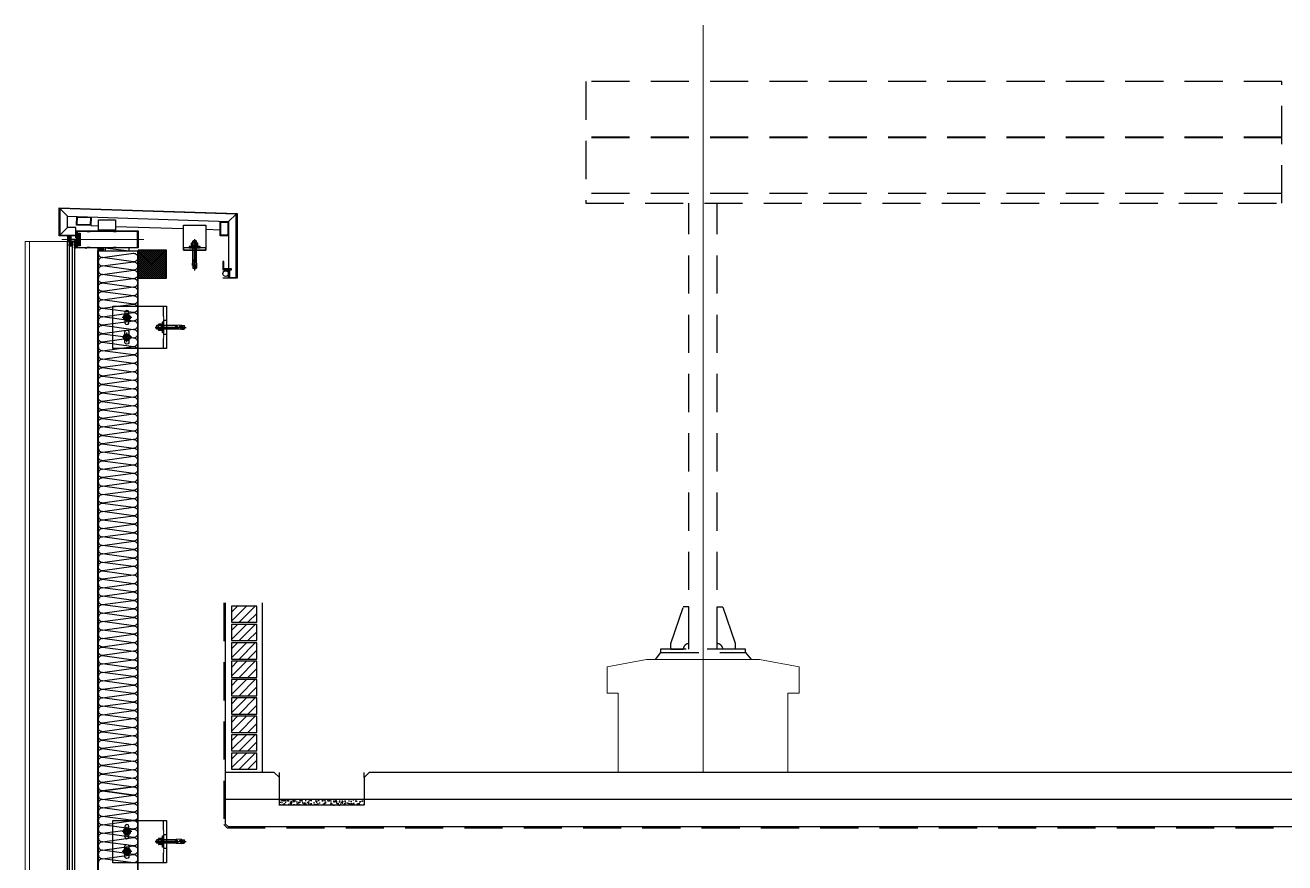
# Model space of a CAD drawing. Header units: millimetres. Extents: x 17311 to 801382, y -242618 to -104888.
# Drawn here: x 125745 to 130205, y -211929 to -208962 of the extents above; entities that cross this region are included whole.
import ezdxf

# ---------------------------------------------------------------- set-up
doc = ezdxf.new("R2010")
doc.units = ezdxf.units.MM
doc.header["$LTSCALE"] = 250
for name, pattern in [('CENTER2', [28.575, 19.05, -3.175, 3.175, -3.175]), ('HID', [2.8, 1.8, -1]), ('HIDDEN', [9.525, 6.35, -3.175])]:
    doc.linetypes.add(name, pattern=pattern)
for name, color, linetype in [('0-Sheet', 7, 'Continuous'), ('A-ETC', 8, 'Continuous'), ('A-ETC-8', 8, 'Continuous'), ('A-FIN', 6, 'Continuous'), ('A-FIN-8', 8, 'Continuous'), ('A-FIN-9', 7, 'Continuous'), ('A-HAT', 252, 'Continuous'), ('A-HAT-9', 9, 'Continuous'), ('A-HAT-WIREMESH', 9, 'g_mesh'), ('A-WALL', 3, 'Continuous'), ('A-WIN', 4, 'Continuous'), ('A-WP', 1, 'HID'), ('B-AR', 7, 'Continuous'), ('EGI', 6, 'Continuous'), ('fastener', 1, 'Continuous'), ('GLASS', 7, 'Continuous'), ('ISL', 251, 'Continuous'), ('polyamide', 6, 'Continuous'), ('S-ELE-5', 8, 'Continuous'), ('S-TEEL', 4, 'Continuous'), ('SEALANT', 252, 'Continuous'), ('W250', 7, 'Continuous'), ('태양광 모듈', 5, 'Continuous')]:
    doc.layers.add(name, color=color, linetype=linetype)
for name, color, linetype, lineweight in [('A-ELE-9', 9, 'Continuous', 5), ('A-WIN-ELE', 8, 'Continuous', 9), ('CEN', 1, 'Continuous', 9)]:
    doc.layers.add(name, color=color, linetype=linetype, lineweight=lineweight)
doc.layers.add('NOPLOT', color=191, linetype='Continuous', plot=False)
doc.styles.add('Gdim', font='')
doc.styles.get('Gdim').set_extended_font_data('Dotum')
doc.linetypes.add('g_mesh', pattern='A,10,-0.8,["X",Gdim,S=0.6,R=0,X=-0.15,Y=-0.3],-0.8', length=11.6)
pattern_1 = [(90, (81579.6663, 89232.96467), (-0.15875, 0.079375), [0, -0.15875])]

# ---------------------------------------------------------------- blocks, each defined once
blk = doc.blocks.new('커튼월 히든바_T')
at = {"layer": 'GLASS', "transparency": 33554687}
h = blk.add_hatch(dxfattribs=at)
h.set_pattern_fill('ANSI37', color=253, scale=10, angle=90, style=0)
h.set_pattern_definition([(315, (-462.3626, 2021.3178), (0.8838835, 0.8838835), []), (45, (-462.3626, 2021.3178), (-0.8838835, 0.8838835), [])])
h.paths.add_polyline_path([(-182, 8.5, 0.198912), (-181.7, 7.8, 0.112366), (-194.3, 7.8, 0.198912), (-194, 8.5), (-194, 15.5), (-193, 15.5), (-193, 16.2, 0.414214), (-192.3, 15.5), (-183.8, 15.5, 0.414035), (-183.1, 16.2), (-183.1, 15.5), (-182, 15.5)])
at = {"layer": 'SEALANT', "transparency": 33554687}
h = blk.add_hatch(dxfattribs=at)
h.set_pattern_fill('DOTS', color=253, scale=0.5)
h.set_pattern_definition([(360, (13234.07484, 298113.954), (0.396875, 0.79375), [0, -0.79375])])
edge = h.paths.add_edge_path()
edge.add_line((-191.4, -1.5), (-192.3, -1.6))
edge.add_line((-192.3, -1.6), (-193.2, -1.9))
edge.add_line((-193.2, -1.9), (-194, -2.3))
edge.add_line((-194, -2.3), (-194.7, -2.9))
edge.add_line((-194.7, -2.9), (-195.3, -3.6))
edge.add_line((-195.3, -3.6), (-195.8, -4.5))
edge.add_line((-195.8, -4.5), (-196.1, -5.4))
edge.add_line((-196.1, -5.4), (-196.2, -6.4))
edge.add_line((-196.2, -6.4), (-196.2, -7.4))
edge.add_line((-196.2, -7.4), (-196.1, -8.3))
edge.add_line((-196.1, -8.3), (-195.8, -9.3))
edge.add_line((-195.8, -9.3), (-195.3, -10.1))
edge.add_line((-195.3, -10.1), (-194.7, -10.8))
edge.add_line((-194.7, -10.8), (-194, -11.4))
edge.add_line((-194, -11.4), (-193.2, -11.9))
edge.add_line((-193.2, -11.9), (-192.3, -12.2))
edge.add_line((-192.3, -12.2), (-191.4, -12.2))
edge.add_line((-191.4, -12.2), (-191.4, -12.5))
edge.add_line((-191.4, -12.5), (-200, -12.5))
edge.add_arc((-300.5, -2), 101, 354.0521, 365.8538)
edge.add_arc((-199, 8.5), 1, 190.5973, 270)
edge.add_line((-199, 7.5), (-195, 7.5))
edge.add_arc((-186.3, -29.5), 38.1, 101.706, 103.2479, ccw=False)
edge.add_line((-194, 7.7), (-194, 1.5))
edge.add_line((-194, 1.5), (-195.8, 1.5))
edge.add_arc((-195.8, 0), 1.5, 90.0001, 270.0001)
edge.add_line((-195.8, -1.5), (-191.4, -1.5))
h = blk.add_hatch(dxfattribs=at)
h.set_pattern_fill('DOTS', color=253, scale=0.5)
h.set_pattern_definition([(360, (13234.07484, 298113.954), (0.396875, 0.79375), [0, -0.79375])])
edge = h.paths.add_edge_path()
edge.add_line((-195.3, -10.1), (-194.7, -10.8))
edge.add_line((-194.7, -10.8), (-194.7, -10.8))
edge.add_line((-194.7, -10.8), (-193.1, -11.9))
edge.add_line((-193.1, -11.9), (-191.4, -12.5))
edge.add_line((-191.4, -12.5), (-200, -12.5))
edge.add_arc((-300.5, -2), 101, 354.0521, 365.8538)
edge.add_arc((-199, 8.5), 1, 190.5973, 270)
edge.add_line((-199, 7.5), (-195, 7.5))
edge.add_arc((-186.3, -29.5), 38.1, 101.706, 103.2479, ccw=False)
edge.add_line((-194, 7.7), (-194, 1.5))
edge.add_line((-194, 1.5), (-195.8, 1.5))
edge.add_arc((-195.8, 0), 1.5, 90.0001, 270.0001)
edge.add_line((-195.8, -1.5), (-191.4, -1.5))
edge.add_arc((-191.3, -6.2), 4.72, 90.8026, 145.3845)
edge.add_line((-195.2, -3.5), (-195.2, -3.5))
edge.add_line((-195.2, -3.5), (-195.3, -3.6))
edge.add_line((-195.3, -3.6), (-195.8, -4.5))
edge.add_line((-195.8, -4.5), (-196.1, -5.4))
edge.add_line((-196.1, -5.4), (-196.2, -6.4))
edge.add_line((-196.2, -6.4), (-196.2, -7.4))
edge.add_line((-196.2, -7.4), (-196.1, -8.3))
edge.add_line((-196.1, -8.3), (-195.8, -9.3))
edge.add_line((-195.8, -9.3), (-195.3, -10.1))
at = {"layer": 'SEALANT'}
h = blk.add_hatch(dxfattribs=at)
h.set_pattern_fill('DOTS', color=8, scale=10, angle=248.1986)
h.set_pattern_definition([(248.1986, (-86538.2096, -35092.0081), (0.464238432, -0.5222680618), [0, -0.625])])
edge = h.paths.add_edge_path()
edge.add_ellipse((-191.4, 4.9), major_axis=(0, 3.37), ratio=1, start_angle=0, end_angle=360, ccw=False)
at = {"layer": 'SEALANT', "transparency": 33554687}
h = blk.add_hatch(dxfattribs=at)
h.set_pattern_fill('ANSI37', color=253, scale=0.5)
h.set_pattern_definition([(225, (58237.0189, -22344.7967), (1.122532015, -1.122532015), []), (315, (58237.0189, -22344.7967), (1.122532015, 1.122532015), [])])
h.paths.add_polyline_path([(-168, 14.5), (-176, 14.5), (-176, 31, 0.032752), (-168, 30)])
at = {"layer": 'SEALANT'}
h = blk.add_hatch(dxfattribs=at)
h.set_pattern_fill('DASH', color=253, scale=0.5, angle=90, style=0)
h.set_pattern_definition([(270, (-24016.0779, 66483.7451), (1.5875, -1.5875), [1.5875, -1.5875])])
h.paths.add_polyline_path([(-168, 14.5), (-176, 14.5), (-176, 4.5), (-168, 4.5)])
at = {"layer": 'SEALANT', "transparency": 33554687}
h = blk.add_hatch(dxfattribs=at)
h.set_pattern_fill('DOTS', color=253, scale=0.1, angle=90)
h.set_pattern_definition(pattern_1)
h.paths.add_polyline_path([(-167.9, 2.7), (-166.1, 2.7), (-166.1, 2.9), (-166.1, 3.8), (-166.1, 4.5), (-167.5, 4.5, -0.362029), (-168, 4.9, -0.057613), (-168.3, 2.5), (-168.1, 2.7, -0.198912)])
at = {"layer": 'SEALANT'}
h = blk.add_hatch(dxfattribs=at)
h.set_pattern_fill('DOTS', color=8, scale=10, angle=248.1986)
h.set_pattern_definition([(248.1986, (-86538.2096, -35090.0081), (0.464238432, -0.5222680618), [0, -0.625])])
edge = h.paths.add_edge_path()
edge.add_ellipse((-191.4, -6.9), major_axis=(0, -5.37), ratio=0.906309, start_angle=0, end_angle=360)
at = {"layer": 'SEALANT', "transparency": 33554687}
h = blk.add_hatch(dxfattribs=at)
h.set_pattern_fill('DOTS', color=253, scale=0.1, angle=270)
h.set_pattern_definition(pattern_1)
h.paths.add_polyline_path([(-167.9, -2.7), (-166.1, -2.7), (-166.1, -3), (-166.1, -3.8), (-166.1, -4.5), (-167.5, -4.5, 0.362029), (-168, -4.9, 0.057613), (-168.3, -2.5), (-168.1, -2.7, 0.198912)])
at = {"layer": 'B-AR'}
for points in [[(-163.6, -2.7, -0.414214), (-162.6, -3.7), (-162.6, -4.6, 0.298217), (-162.9, -5.1, 0.298217), (-162.6, -5.5), (-162.6, -16.3, 0.298217), (-162.9, -16.8, 0.414214), (-162.4, -17.3), (-160.4, -17.3, 0.414214), (-159.9, -16.8, 0.236068), (-160.1, -16.4), (-160.1, -0.4, 0.236068), (-159.9, 0, 0.236068), (-160.1, 0.4), (-160.1, 16.4, 0.236068), (-159.9, 16.8, 0.414214), (-160.4, 17.3), (-162.4, 17.3, 0.414214), (-162.9, 16.8, 0.298217), (-162.6, 16.3), (-162.6, 5.5, 0.298217), (-162.9, 5.1, 0.298217), (-162.6, 4.6), (-162.6, 3.7, -0.414214), (-163.6, 2.7), (-167.9, 2.7, 0.198912), (-168.1, 2.7), (-169, 1.8, -0.198911), (-169.7, 1.5), (-195.8, 1.5, 0.414214), (-197.3, 0, 0.414214), (-195.8, -1.5), (-169.7, -1.5, -0.198912), (-169, -1.8), (-168.3, -2.5, 0.198912), (-167.6, -2.7)], [(-165.3, 19, -0.414214), (-164.3, 20), (-158, 20, -0.414214), (-157.5, 19.5), (-157.5, -19.5, -0.414214), (-158, -20), (-164.3, -20, -0.414214), (-165.3, -19), (-165.3, -4.7, 0.414214), (-165.5, -4.5), (-167.5, -4.5, 0.414214), (-168, -5), (-168, -30), (50, -30), (50, 30), (-168, 30), (-168, 5, 0.414214), (-167.5, 4.5), (-165.5, 4.5, 0.414214), (-165.3, 4.7)], [(-130.6, -28), (-165.2, -28, -0.414214), (-165.7, -27.5), (-165.7, -22.7, -0.414214), (-165.2, -22.2), (-155.8, -22.2, 0.414214), (-155.3, -21.7), (-155.3, 21.7, 0.414214), (-155.8, 22.2), (-165.2, 22.2, -0.414214), (-165.7, 22.7), (-165.7, 27.5, -0.414214), (-165.2, 28), (-130.6, 28), (-130.1, 27.5), (-120.9, 27.5), (-120.4, 28), (-37.6, 28), (-37.1, 27.5), (-27.9, 27.5), (-27.4, 28), (47, 28, -0.414214), (47.5, 27.5), (47.5, -27.5, -0.414214), (47, -28), (-27.4, -28), (-27.9, -27.5), (-37.1, -27.5), (-37.6, -28), (-120.4, -28), (-120.9, -27.5), (-130.1, -27.5)]]:
    blk.add_lwpolyline(points, format="xyb", close=True, dxfattribs=at)
at = {"layer": 'CEN', "ltscale": 0.005}
blk.add_line((70, 0), (-220, 0), dxfattribs=at)
at = {"layer": 'GLASS', "color": 1, "linetype": 'Continuous'}
for p, q in [((-193.3, 15.5, 0), (-193.3, 22.5, 0)), ((-182.8, 15.5, 0), (-182.8, 22.5, 0))]:
    blk.add_line(p, q, dxfattribs=at)
at = {"layer": 'GLASS', "color": 1, "linetype": 'Continuous', "elevation": 0}
blk.add_lwpolyline([(-182, 8.5, 0.198912), (-181.7, 7.8, 0.112366), (-194.3, 7.8, 0.198912), (-194, 8.5), (-194, 15.5), (-193, 15.5), (-193, 16.2, 0.414214), (-192.3, 15.5), (-183.8, 15.5, 0.414035), (-183.1, 16.2), (-183.1, 15.5), (-182, 15.5)], format="xyb", close=True, dxfattribs=at)
for points in [[(-193, 15.5), (-193, 22.5), (-194, 22.5), (-194, 15.5)], [(-183.1, 15.5), (-183.1, 22.5), (-182, 22.5), (-182, 15.5)]]:
    blk.add_lwpolyline(points, close=True, dxfattribs=at)
for points in [[(-183.1, 16.2, -0.414214), (-183.8, 15.5), (-192.3, 15.5, -0.414214), (-193, 16.2), (-193, 22, -0.414214), (-192.5, 22.5), (-188.5, 22.5), (-188, 22), (-187.5, 22.5), (-183.6, 22.5, -0.414214), (-183.1, 22), (-183.1, 16.2)], [(-183.6, 16.2), (-183.6, 21.8, 0.414214), (-183.8, 22), (-192.3, 22, 0.414214), (-192.5, 21.8), (-192.5, 16.2, 0.414214), (-192.3, 16), (-183.8, 16, 0.414214), (-183.6, 16.2)]]:
    blk.add_lwpolyline(points, format="xyb", dxfattribs=at)
at = {"layer": 'GLASS', "color": 8, "linetype": 'Continuous'}
for centre in [(-191.6, 21.2, 0), (-191.6, 19.7, 0), (-191.6, 18.2, 0), (-191.6, 16.7, 0), (-190.3, 21.2, 0), (-190.3, 19.7, 0), (-190.3, 18.2, 0), (-190.3, 16.7, 0), (-188.8, 21.2, 0), (-188.8, 19.7, 0), (-188.8, 18.2, 0), (-188.8, 16.7, 0), (-187.3, 21.2, 0), (-187.3, 19.7, 0), (-187.3, 18.2, 0), (-187.3, 16.7, 0), (-185.8, 21.2, 0), (-185.8, 19.7, 0), (-185.8, 18.2, 0), (-185.8, 16.7, 0), (-184.3, 21.2, 0), (-184.3, 19.7, 0), (-184.3, 18.2, 0), (-184.3, 16.7, 0)]:
    blk.add_circle(centre, 0.65, dxfattribs=at)
at = {"layer": 'polyamide', "color": 5}
blk.add_lwpolyline([(-159.7, -17.9), (-159.7, 0), (-159.7, -17.9), (-163.1, -17.9), (-163.1, -3.5), (-163.6, -3), (-166.1, -3), (-166.1, -3.8), (-165.6, -4.3), (-165.1, -4.3), (-165.1, -6.4), (-164.8, -6.7), (-164.8, -17), (-165.1, -17), (-165.1, -19), (-164.6, -19.5), (-158.2, -19.5), (-157.7, -19), (-157.7, -17), (-158, -17), (-158, -6.5), (-157.7, -6.5), (-157.7, -2), (-158, -2), (-158, 2), (-157.7, 2), (-157.7, 6.5), (-158, 6.5), (-158, 17), (-157.7, 17), (-157.7, 19), (-158.2, 19.5), (-164.6, 19.5), (-165.1, 19), (-165.1, 17), (-164.8, 17), (-164.8, 6.7), (-165.1, 6.4), (-165.1, 4.3), (-165.6, 4.3), (-166.1, 3.8), (-166.1, 2.9), (-163.6, 2.9), (-163.1, 3.4), (-163.1, 17.8), (-159.7, 17.8), (-159.7, 0)], dxfattribs=at)
at = {"layer": 'SEALANT', "color": 4, "elevation": 0}
blk.add_lwpolyline([(-200, 8.5, -0.051914), (-200, -12.5)], format="xyb", dxfattribs=at)
at = {"layer": 'SEALANT', "color": 4}
blk.add_lwpolyline([(-168, 30, -0.032752), (-176, 31)], format="xyb", dxfattribs=at)
blk.add_lwpolyline([(-168, 14.5), (-176, 14.5), (-176, 4.5), (-168, 4.5)], close=True, dxfattribs=at)
at = {"layer": 'SEALANT', "color": 8}
for centre, start, end in [((-179.4, 5.1), 346.7784, 359.2245), ((-179.4, -5.1), 0.7755, 13.2216)]:
    blk.add_arc(centre, 11.4, start, end, dxfattribs=at)
at = {"layer": 'SEALANT', "color": 4, "extrusion": (0, 0, -1)}
blk.add_ellipse((-191.4, 4.9, 0), major_axis=(0, 3.37), ratio=1, dxfattribs=at)
at = {"layer": 'SEALANT', "color": 4}
blk.add_ellipse((-191.4, -6.9), major_axis=(0, -5.37), ratio=0.906309, dxfattribs=at)
blk = doc.blocks.new('A$C17189e19')
at = {"layer": 'A-HAT-9'}
h = blk.add_hatch(dxfattribs=at)
h.set_pattern_fill('AR-SAND', color=256, scale=0.3)
h.set_pattern_definition([(37.5, (-113396.389, 321843.363), (-0.4800094, 14.6823971), [0, -11.5824, 0, -12.954, 0, -12.3825]), (7.5, (-113396.389, 321843.363), (13.4856985, 21.504753), [0, -6.2484, 0, -10.4394, 0, -4.0005]), (327.5, (-113405.761, 321843.363), (23.7297711, 0.04311554), [0, -3.81, 0, -13.716, 0, -17.907]), (317.5, (-113405.761, 321843.363), (22.9066936, 6.6878797), [0, -1.905, 0, -8.9916, 0, -10.287])])
h.paths.add_polyline_path([(0, -96), (300, -96), (300, -116), (0, -116)])
at = {"layer": 'A-FIN'}
for points in [[(-18, 0), (0, -18), (0, -116), (300, -116), (300, -18), (318, 0)], [(0, -96), (300, -96)]]:
    blk.add_lwpolyline(points, dxfattribs=at)
at = {"layer": 'NOPLOT'}
for p, q in [((0, -18), (0, 0)), ((300, -18), (300, 0))]:
    blk.add_line(p, q, dxfattribs=at)
blk = doc.blocks.new('M12-STUD ANCHOR')
at = {"layer": 'A-ETC-8'}
for p, q in [((22.7, 48), (23.9, 49.2)), ((34.7, 48), (22.7, 48)), ((22.7, -20.8), (22.7, 48)), ((33.5, 49.2), (23.9, 49.2)), ((23.9, -20.8), (23.9, 49.2)), ((28.7, 54.2), (28.7, -55.8)), ((33.5, 49.2), (34.7, 48)), ((33.5, -20.8), (33.5, 49.2)), ((34.7, -20.8), (34.7, 48)), ((17.8, 33.7), (17.8, 40.7)), ((28.2, 30.2), (18, 31.2)), ((18, 28.2), (18, 31.2)), ((18, 31.2), (29.2, 31.2)), ((28.2, 27.2), (18, 28.2)), ((28.7, 42.2), (19.2, 42.2)), ((28.7, 32.2), (19.2, 32.2)), ((23.3, 33.7), (23.3, 40.7)), ((28.2, 27.2), (28.2, 30.2)), ((39.5, 28.2), (28.2, 28.2)), ((28.7, 42.2), (38.2, 42.2)), ((28.7, 32.2), (38.2, 32.2)), ((29.2, 29.2), (29.2, 32.2)), ((39.5, 31.2), (29.2, 32.2)), ((39.5, 28.2), (29.2, 29.2)), ((34.2, 33.7), (34.2, 40.7)), ((39.5, 28.2), (39.5, 31.2)), ((39.7, 33.7), (39.7, 40.7)), ((20.5, -38.8), (21.7, -20.8)), ((28.7, -38.8), (20.5, -38.8)), ((21.7, -20.8), (24.3, -20.8)), ((22.7, -18.4), (34.7, -18.4)), ((22.7, -38.8), (22.7, -48.4)), ((22.7, -41.2), (34.7, -41.2)), ((22.7, -42.4), (34.7, -42.4)), ((28.7, -20.8), (24.8, -20.8)), ((25.8, -32.3), (32, -26.1)), ((26.2, -32.6), (32.3, -26.5)), ((31.1, -35.9), (27.5, -35.9)), ((31.1, -36.4), (27.5, -36.4)), ((35.7, -20.8), (28.7, -20.8)), ((31.1, -38.8), (28.7, -38.8)), ((32.3, -38.8), (36.9, -38.8)), ((34.7, -38.8), (34.7, -48.4)), ((36.9, -38.8), (35.7, -20.8)), ((22.7, -48.4), (28.7, -48.4)), ((28.7, -50.8), (22.7, -48.4)), ((28.7, -50.8), (34.7, -48.4)), ((34.7, -48.4), (28.7, -48.4))]:
    blk.add_line(p, q, dxfattribs=at)
for centre, radius, start, end in [((19.2, 40.7), 1.47, 90, 180), ((19.2, 33.7), 1.47, 180, 270), ((21.8, 40.7), 1.47, 360, 90), ((21.8, 33.7), 1.47, 270, 360), ((24.7, 40.7), 1.47, 90, 180), ((24.7, 33.7), 1.47, 180, 270), ((32.8, 40.7), 1.47, 360, 90), ((32.8, 33.7), 1.47, 270, 360), ((35.7, 40.7), 1.47, 90, 180), ((35.7, 33.7), 1.47, 180, 270), ((38.2, 40.7), 1.47, 360, 90), ((38.2, 33.7), 1.47, 270, 360), ((27.7, -21.9), 3.6, 161.9622, 315), ((27.7, -21.9), 3.12, 159.0667, 315), ((27.5, -34), 2.4, 135, 270), ((27.5, -34), 1.92, 135, 270), ((31.1, -25.3), 1.68, 315, 135), ((31.1, -25.3), 1.2, 315, 135), ((31.1, -37.6), 1.68, 314.4153, 90), ((31.1, -37.6), 1.2, 270, 90)]:
    blk.add_arc(centre, radius, start, end, dxfattribs=at)
blk = doc.blocks.new('A$C7453124a')
at = {"layer": 'A-ETC-8'}
for points in [[(-40, 88.4), (40, 88.4), (40, 0), (-40, 0)], [(-40, 8), (-40, 0), (40, 0), (40, 8)], [(-20, 8), (20, 8), (20, 12), (-20, 12)]]:
    blk.add_lwpolyline(points, close=True, dxfattribs=at)
blk.add_blockref('M12-STUD ANCHOR', (-28.7, -16.2), dxfattribs=at)
blk = doc.blocks.new('A$C4ded24b4')
at = {"layer": 'A-ETC-8'}
for p, q in [((-550, 119.9), (-577, 146.9)), ((20, 100.9), (47, 127)), ((-577, 53), (-550, 80)), ((-467.9, 86.9), (-440, 85.9)), ((-380, 83.7), (-140, 76.7)), ((-60, 73.8), (-10, 72))]:
    blk.add_line(p, q, dxfattribs=at)
for points in [[(-550, 119.9), (20, 100.9), (20, -67)], [(-521, 53), (-521, 80), (-550, 80), (-550, 119.9)]]:
    blk.add_lwpolyline(points, dxfattribs=at)
for points in [[(-516.8, 118.7), (-466.8, 116.9), (-467.9, 86.9), (-517.9, 88.7)], [(-514.6, 116.3), (-469.2, 114.7), (-470.1, 89.3), (-515.5, 91)], [(-440, 107.5), (-380, 107.5), (-380, 67.5), (-440, 67.5)], [(20, 100.9), (20, 50.9), (-10, 50.9), (-10, 100.9)], [(17.7, 98.6), (17.7, 53.2), (-7.7, 53.2), (-7.7, 98.6)], [(-440, 67.5), (-380, 67.5), (-380, 70.5), (-440, 70.5)], [(0, -70), (30, -70), (30, -67), (3, -67), (3, -40), (0, -40)]]:
    blk.add_lwpolyline(points, close=True, dxfattribs=at)
blk.add_arc((10, -163.7), 64.5, 81.0843, 98.9157, dxfattribs=at)
blk.add_ellipse((10, -83.5), major_axis=(0, 10), ratio=0.999542, dxfattribs=at)
at = {"layer": 'A-FIN-9'}
blk.add_lwpolyline([(-521, 42.8), (-521, 50), (-580, 50), (-580, 150), (50, 130), (50, -100), (20, -100), (20, -73), (8, -73), (8, -70), (23, -70), (23, -97), (47, -97), (47, 127.1), (-577, 146.9), (-577, 53), (-518, 53), (-518, 42.8)], close=True, dxfattribs=at)
at = {"layer": 'A-ETC-8'}
blk.add_blockref('A$C7453124a', (-100, 0), dxfattribs=at)
blk = doc.blocks.new('m12 set anchor')
at = {"layer": 'A-ETC-8'}
for p, q in [((-11, 5.5), (-11, 12.5)), ((-10.8, 3), (-0.5, 4)), ((-10.8, 0), (-10.8, 3)), ((-10.8, 0), (-0.5, 1)), ((-10.8, 0), (0.5, 0)), ((0, 14), (-9.5, 14)), ((0, 4), (-9.5, 4)), ((-4.8, 21), (-6, 19.8)), ((-6, 19.8), (6, 19.8)), ((-6, -49), (-6, 19.8)), ((-5.5, 5.5), (-5.5, 12.5)), ((-4.8, 21), (4.8, 21)), ((-4.8, -49), (-4.8, 21)), ((-0.5, 1), (-0.5, 4)), ((10.7, 3), (-0.5, 3)), ((0, 26), (0, -84)), ((0, 14), (9.5, 14)), ((0, 4), (9.5, 4)), ((0.5, 2), (10.7, 3)), ((0.5, -1), (0.5, 2)), ((0.5, -1), (10.7, 0)), ((6, 19.8), (4.8, 21)), ((4.8, -49), (4.8, 21)), ((5.5, 5.5), (5.5, 12.5)), ((6, -49), (6, 19.8)), ((10.7, 0), (10.7, 3)), ((11, 5.5), (11, 12.5)), ((-8.2, -67), (-7, -49)), ((-3.6, -67), (-8.2, -67)), ((-7, -49), (0, -49)), ((6, -46.6), (-6, -46.6)), ((-6, -67), (-6, -76.6)), ((6, -69.4), (-6, -69.4)), ((6, -70.6), (-6, -70.6)), ((0, -79), (-6, -76.6)), ((-6, -76.6), (0, -76.6)), ((2.6, -60.8), (-3.6, -54.7)), ((2.9, -60.5), (-3.2, -54.4)), ((-2.4, -64.1), (1.2, -64.1)), ((-2.4, -64.6), (1.2, -64.6)), ((-2.4, -67), (0, -67)), ((0, -49), (3.9, -49)), ((0, -67), (8.2, -67)), ((6, -76.6), (0, -76.6)), ((0, -79), (6, -76.6)), ((7, -49), (4.4, -49)), ((6, -67), (6, -76.6)), ((8.2, -67), (7, -49))]:
    blk.add_line(p, q, dxfattribs=at)
for centre, radius, start, end in [((-9.5, 12.5), 1.47, 90, 180), ((-9.5, 5.5), 1.47, 180, 270), ((-7, 12.5), 1.47, 0, 90), ((-7, 5.5), 1.47, 270, 0), ((-4, 12.5), 1.47, 90, 180), ((-4, 5.5), 1.47, 180, 270), ((4, 12.5), 1.47, 0, 90), ((4, 5.5), 1.47, 270, 0), ((7, 12.5), 1.47, 90, 180), ((7, 5.5), 1.47, 180, 270), ((9.5, 12.5), 1.47, 0, 90), ((9.5, 5.5), 1.47, 270, 0), ((-2.4, -53.5), 1.68, 45, 225), ((-2.4, -65.8), 1.68, 90, 225.5847), ((-2.4, -53.5), 1.2, 45, 225), ((-2.4, -65.8), 1.2, 90, 270), ((1, -50.1), 3.6, 225, 18.0378), ((1, -50.1), 3.12, 225, 20.9333), ((1.2, -62.2), 2.4, 270, 45), ((1.2, -62.2), 1.92, 270, 45)]:
    blk.add_arc(centre, radius, start, end, dxfattribs=at)
blk = doc.blocks.new('A$C34c8856c')
at = {"layer": 'fastener', "linetype": 'CENTER2'}
for p, q in [((-140, 52.2, 0), (-140, 17.8, 0)), ((-122.8, 35, 0), (-157.2, 35, 0)), ((-122.8, -35, 0), (-157.2, -35, 0)), ((-140, -52.2, 0), (-140, -17.8, 0))]:
    blk.add_line(p, q, dxfattribs=at)
at = {"layer": 'fastener'}
for points in [[(-140, 45.4), (-149, 40.2), (-149, 29.8), (-140, 24.6), (-131, 29.8), (-131, 40.2)], [(-140, -45.4), (-149, -40.2), (-149, -29.8), (-140, -24.6), (-131, -29.8), (-131, -40.2)]]:
    blk.add_lwpolyline(points, close=True, dxfattribs=at)
for centre, radius in [((-140, 35, 0), 12.2), ((-140, 35, 0), 9), ((-140, -35, 0), 12.2), ((-140, -35, 0), 9)]:
    blk.add_circle(centre, radius, dxfattribs=at)
at = {"layer": 'fastener', "linetype": 'HIDDEN'}
for centre in [(-140, 35, 0), (-140, -35, 0)]:
    blk.add_circle(centre, 6, dxfattribs=at)
at = {"layer": 'S-TEEL'}
for points in [[(-190, 75), (0, 75), (0, -75), (-190, -75)], [(-14, -20), (-14, 20), (-10, 20), (-9, 19), (-10, 18), (-9, 17), (-10, 16), (-9, 15), (-10, 14), (-9, 13), (-10, 12), (-9, 11), (-10, 10), (-9, 9), (-10, 8), (-9, 7), (-10, 6), (-9, 5), (-10, 4), (-9, 3), (-10, 2), (-9, 1), (-10, 0), (-9, -1), (-10, -2), (-9, -3), (-10, -4), (-9, -5), (-10, -6), (-9, -7), (-10, -8), (-9, -9), (-10, -10), (-9, -11), (-10, -12), (-9, -13), (-10, -14), (-9, -15), (-10, -16), (-9, -17), (-10, -18), (-9, -19), (-10, -20)]]:
    blk.add_lwpolyline(points, close=True, dxfattribs=at)
for points in [[(-146.7, 15, 0.745357), (-133.3, 15, 0.072565), (-133, 17), (-133, 53, 0.072565), (-133.3, 55, 0.745355), (-146.7, 55, 0.072565), (-147, 53), (-147, 17, 0.072565)], [(-146.7, -15, -0.745357), (-133.3, -15, -0.072565), (-133, -17), (-133, -53, -0.072565), (-133.3, -55, -0.745355), (-146.7, -55, -0.072565), (-147, -53), (-147, -17, -0.072565)]]:
    blk.add_lwpolyline(points, format="xyb", close=True, dxfattribs=at)
blk.add_lwpolyline([(-10, 40), (-10, 75), (0, 75), (0, -75), (-10, -75), (-10, -40), (-9, -39), (-10, -38), (-9, -37), (-10, -36), (-9, -35), (-10, -34), (-9, -33), (-10, -32), (-9, -31), (-10, -30), (-9, -29), (-10, -28), (-9, -27), (-10, -26), (-9, -25), (-10, -24), (-9, -23), (-10, -22), (-9, -21), (-10, -20), (-9, -19), (-10, -18), (-9, -17), (-10, -16), (-9, -15), (-10, -14), (-9, -13), (-10, -12), (-9, -11), (-10, -10), (-9, -9), (-10, -8), (-9, -7), (-10, -6), (-9, -5), (-10, -4), (-9, -3), (-10, -2), (-9, -1), (-10, 0), (-9, 1), (-10, 2), (-9, 3), (-10, 4), (-9, 5), (-10, 6), (-9, 7), (-10, 8), (-9, 9), (-10, 10), (-9, 11), (-10, 12), (-9, 13), (-10, 14), (-9, 15), (-10, 16), (-9, 17), (-10, 18), (-9, 19), (-10, 20), (-9, 21), (-10, 22), (-9, 23), (-10, 24), (-9, 25), (-10, 26), (-9, 27), (-10, 28), (-9, 29), (-10, 30), (-9, 31), (-10, 32), (-9, 33), (-10, 34), (-9, 35), (-10, 36), (-9, 37), (-10, 38), (-9, 39), (-10, 40)], dxfattribs=at)
at = {"layer": 'S-TEEL', "color": 1}
blk.add_lwpolyline([(0, -25), (-9, -25), (-9, 25), (0, 25)], close=True, dxfattribs=at)
at = {"layer": 'fastener', "rotation": 90}
blk.add_blockref('m12 set anchor', (-14, 0), dxfattribs=at)
blk = doc.blocks.new('A$C4d6b0558')
at = {"layer": 'A-ELE-9', "linetype": 'Continuous', "ltscale": 0.3, "elevation": 0}
blk.add_lwpolyline([(1400, -750), (1400, -470), (1360, -470), (1360, -375.7), (1500, -350), (1900, -350), (2040, -375.7), (2040, -470), (2000, -470), (2000, -750)], dxfattribs=at)
at = {"layer": 'CEN'}
blk.add_line((1700, 1896.4), (1700, -750), dxfattribs=at)
at = {"layer": 'S-ELE-5', "linetype": 'HID', "ltscale": 0.3}
for p, q in [((1650, -314), (1650, 1265.5)), ((1750, -314), (1750, 1265.5)), ((1585.5, -294), (1630, -164)), ((1650, -164), (1630, -164)), ((1650, -294), (1650, -164)), ((1750, -294), (1750, -164)), ((1750, -164), (1770, -164)), ((1814.5, -294), (1770, -164)), ((1585.5, -314), (1585.5, -294)), ((1814.5, -314), (1814.5, -294)), ((1550, -326), (1530, -350)), ((1585.5, -314), (1630, -314)), ((1814.5, -314), (1770, -314)), ((1850, -326), (1870, -350))]:
    blk.add_line(p, q, dxfattribs=at)
at = {"layer": 'S-ELE-5', "linetype": 'HID', "ltscale": 0.3, "elevation": 0}
blk.add_lwpolyline([(1550, -314), (1550, -326), (1850, -326), (1850, -314)], close=True, dxfattribs=at)
at = {"layer": 'S-ELE-5', "linetype": 'HID', "ltscale": 0.3}
for centre, start, end in [((1650, -314), 90, 180), ((1750, -314), 0, 90)]:
    blk.add_arc(centre, 20, start, end, dxfattribs=at)
at = {"layer": '태양광 모듈', "linetype": 'HID', "ltscale": 0.3}
for p, q in [((3750, 1499.5), (1285, 1499.5)), ((3750, 1496.9), (1285, 1496.9)), ((3750, 1300), (1285, 1300))]:
    blk.add_line(p, q, dxfattribs=at)
at = {"layer": '태양광 모듈', "linetype": 'HID', "ltscale": 0.3, "elevation": 0}
blk.add_lwpolyline([(1285, 1696.4), (1285, 1265.5), (3750, 1265.5), (3750, 1696.4)], close=True, dxfattribs=at)

msp = doc.modelspace()

# ---------------------------------------------------------------- hatches: boundary and pattern name
at = {"layer": 'A-ETC'}
h = msp.add_hatch(dxfattribs=at)
h.set_pattern_fill('ANSI37', color=251, scale=40, style=0)
h.set_pattern_definition([(45, (181789.827, -207546.07), (-3.5355339, 3.5355339), []), (135, (181789.827, -207546.07), (-3.5355339, -3.5355339), [])])
h.paths.add_polyline_path([(126245.3, -209858.4), (126245.3, -209758.4), (126145.3, -209758.4), (126145.3, -209858.4)])
at = {"layer": 'A-HAT', "lineweight": -3}
h = msp.add_hatch(dxfattribs=at)
h.set_pattern_fill('ANSI31', color=256, scale=7, style=0)
h.set_pattern_definition([(45, (43389.277, -208698.289), (-15.715448, 15.715448), [])])
h.paths.add_polyline_path([(126565.3, -211019.9), (126475.3, -211019.9), (126475.3, -211076.9), (126565.3, -211076.9)])
h = msp.add_hatch(dxfattribs=at)
h.set_pattern_fill('ANSI31', color=256, scale=7, style=0)
h.set_pattern_definition([(45, (43389.277, -208763.289), (-15.715448, 15.715448), [])])
h.paths.add_polyline_path([(126565.3, -211084.9), (126475.3, -211084.9), (126475.3, -211141.9), (126565.3, -211141.9)])
h = msp.add_hatch(dxfattribs=at)
h.set_pattern_fill('ANSI31', color=256, scale=7, style=0)
h.set_pattern_definition([(45, (43389.277, -208828.289), (-15.715448, 15.715448), [])])
h.paths.add_polyline_path([(126565.3, -211149.9), (126475.3, -211149.9), (126475.3, -211206.9), (126565.3, -211206.9)])
h = msp.add_hatch(dxfattribs=at)
h.set_pattern_fill('ANSI31', color=256, scale=7, style=0)
h.set_pattern_definition([(45, (43389.277, -208893.289), (-15.715448, 15.715448), [])])
h.paths.add_polyline_path([(126565.3, -211214.9), (126475.3, -211214.9), (126475.3, -211271.9), (126565.3, -211271.9)])
h = msp.add_hatch(dxfattribs=at)
h.set_pattern_fill('ANSI31', color=256, scale=7, style=0)
h.set_pattern_definition([(45, (43389.277, -208958.289), (-15.715448, 15.715448), [])])
h.paths.add_polyline_path([(126565.3, -211279.9), (126475.3, -211279.9), (126475.3, -211336.9), (126565.3, -211336.9)])
h = msp.add_hatch(dxfattribs=at)
h.set_pattern_fill('ANSI31', color=256, scale=7, style=0)
h.set_pattern_definition([(45, (43389.277, -209023.289), (-15.715448, 15.715448), [])])
h.paths.add_polyline_path([(126565.3, -211344.9), (126475.3, -211344.9), (126475.3, -211401.9), (126565.3, -211401.9)])
h = msp.add_hatch(dxfattribs=at)
h.set_pattern_fill('ANSI31', color=256, scale=7, style=0)
h.set_pattern_definition([(45, (43389.277, -209088.289), (-15.715448, 15.715448), [])])
h.paths.add_polyline_path([(126565.3, -211409.9), (126475.3, -211409.9), (126475.3, -211466.9), (126565.3, -211466.9)])
h = msp.add_hatch(dxfattribs=at)
h.set_pattern_fill('ANSI31', color=256, scale=7, style=0)
h.set_pattern_definition([(45, (43389.277, -209153.289), (-15.715448, 15.715448), [])])
h.paths.add_polyline_path([(126565.3, -211474.9), (126475.3, -211474.9), (126475.3, -211531.9), (126565.3, -211531.9)])
h = msp.add_hatch(dxfattribs=at)
h.set_pattern_fill('ANSI31', color=256, scale=7, style=0)
h.set_pattern_definition([(45, (43389.277, -209218.289), (-15.715448, 15.715448), [])])
h.paths.add_polyline_path([(126565.3, -211539.9), (126475.3, -211539.9), (126475.3, -211596.9), (126565.3, -211596.9)])
at = {"layer": 'SEALANT', "transparency": 33554687}
h = msp.add_hatch(dxfattribs=at)
h.set_pattern_fill('DOTS', color=8, scale=0.5, angle=270, style=0)
h.set_pattern_definition([(270, (-12995702.1828, -366546.4823), (0.79375, -0.396875), [0, -0.79375])])
edge = h.paths.add_edge_path()
edge.add_ellipse((126016.5, -209755.9), major_axis=(6.47, 0), ratio=0.77258, start_angle=0, end_angle=360)

# ---------------------------------------------------------------- linework, layer by layer
at = {"layer": '0-Sheet'}
for p, q in [((125927.3, -209708.4), (125927.3, -209715.6)), ((125927.3, -209715.6), (125924.3, -209715.6))]:
    msp.add_line(p, q, dxfattribs=at)
at = {"layer": 'A-ETC', "color": 1, "elevation": 0}
msp.add_lwpolyline([(126245.3, -209858.4), (126245.3, -209758.4), (126145.3, -209758.4), (126145.3, -209858.4), (126245.3, -209858.4)], dxfattribs=at)
at = {"layer": 'A-FIN'}
for p, q in [((126585.3, -211608.4), (126585.3, -211008.4)), ((126627.3, -211608.4), (126453.3, -211608.4)), ((153827.3, -211608.4), (126963.3, -211608.4))]:
    msp.add_line(p, q, dxfattribs=at)
at = {"layer": 'A-FIN-8'}
for p, q in [((126453.3, -211008.4), (126453.3, -211790.2)), ((126463.5, -211800.4), (126453.3, -211790.2)), ((126463.5, -211800.4), (154327, -211800.4))]:
    msp.add_line(p, q, dxfattribs=at)
at = {"layer": 'A-HAT-WIREMESH', "ltscale": 0.6}
msp.add_line((154337.3, -211704.4), (126453.3, -211704.4), dxfattribs=at)
at = {"layer": 'A-WALL', "elevation": 0}
for points in [[(126475.3, -211019.9), (126475.3, -211076.9), (126565.3, -211076.9), (126565.3, -211019.9)], [(126475.3, -211084.9), (126475.3, -211141.9), (126565.3, -211141.9), (126565.3, -211084.9)], [(126475.3, -211149.9), (126475.3, -211206.9), (126565.3, -211206.9), (126565.3, -211149.9)], [(126475.3, -211214.9), (126475.3, -211271.9), (126565.3, -211271.9), (126565.3, -211214.9)], [(126475.3, -211279.9), (126475.3, -211336.9), (126565.3, -211336.9), (126565.3, -211279.9)], [(126475.3, -211344.9), (126475.3, -211401.9), (126565.3, -211401.9), (126565.3, -211344.9)], [(126475.3, -211409.9), (126475.3, -211466.9), (126565.3, -211466.9), (126565.3, -211409.9)], [(126475.3, -211474.9), (126475.3, -211531.9), (126565.3, -211531.9), (126565.3, -211474.9)], [(126475.3, -211539.9), (126475.3, -211596.9), (126565.3, -211596.9), (126565.3, -211539.9)]]:
    msp.add_lwpolyline(points, close=True, dxfattribs=at)
at = {"layer": 'A-WIN', "elevation": 0}
for points in [[(125901.3, -212349.9, -0.414214), (125900.3, -212350.9), (125896.3, -212350.9, -0.414214), (125895.3, -212349.9), (125895.3, -209729.4, -0.414214), (125896.3, -209728.4), (125900.3, -209728.4, -0.414214), (125901.3, -209729.4)], [(125919.3, -212349.9, -0.414214), (125918.3, -212350.9), (125914.3, -212350.9, -0.414214), (125913.3, -212349.9), (125913.3, -209729.4, -0.414214), (125914.3, -209728.4), (125918.3, -209728.4, -0.414214), (125919.3, -209729.4)]]:
    msp.add_lwpolyline(points, format="xyb", close=True, dxfattribs=at)
at = {"layer": 'A-WIN-ELE'}
msp.add_line((125760.3, -209728.4), (125760.3, -217700.9), dxfattribs=at)
at = {"layer": 'A-WIN-ELE', "elevation": 0}
msp.add_lwpolyline([(125895.3, -217700.9), (125745.3, -217700.9), (125745.3, -209728.4), (125895.3, -209728.4)], close=True, dxfattribs=at)
at = {"layer": 'A-WP', "ltscale": 0.3}
for p, q in [((126448.3, -211008.4), (126448.3, -211793.3)), ((126460.4, -211805.4), (126448.3, -211793.3)), ((126460.4, -211805.4), (154330.1, -211805.4))]:
    msp.add_line(p, q, dxfattribs=at)
at = {"layer": 'EGI', "color": 8}
for p, q in [((126027.9, -209750.9), (126112.9, -209760.9)), ((126144.1, -212288.4, 0), (126144.1, -209790.9, 0)), ((126145.3, -212288.4, 0), (126145.3, -209790.9, 0))]:
    msp.add_line(p, q, dxfattribs=at)
at = {"layer": 'ISL', "elevation": 0}
msp.add_lwpolyline([(126027.9, -209760.9), (126112.9, -209760.9), (126112.9, -209750.9), (126027.9, -209750.9)], close=True, dxfattribs=at)
for points in [[(126002.9, -209762.1, -0.414214), (126004.1, -209760.9), (126144.1, -209760.9, -0.414214), (126145.3, -209762.1), (126145.3, -209790.9), (126144.1, -209790.9), (126144.1, -209762.1), (126004.1, -209762.1), (126004.1, -212317.2), (126144.1, -212317.2), (126144.1, -212288.4), (126145.3, -212288.4), (126145.3, -212317.2, -0.414214), (126144.1, -212318.4), (126004.1, -212318.4, -0.414214), (126002.9, -212317.2), (126002.9, -209762.1)], [(126004.1, -209769.9, 0.414316), (126019, -209784.9), (126129.1, -209769.9, -0.414316), (126144.1, -209784.9, -0.414316), (126129.1, -209799.9), (126019, -209784.9, 0.414316), (126004.1, -209799.9)], [(126004.1, -209799.9, 0.414316), (126019, -209814.9), (126129.1, -209799.9, -0.414316), (126144.1, -209814.9, -0.414316), (126129.1, -209829.9), (126019, -209814.9, 0.414316), (126004.1, -209829.9)], [(126004.1, -209829.9, 0.414316), (126019, -209844.9), (126129.1, -209829.9, -0.414316), (126144.1, -209844.9, -0.414316), (126129.1, -209859.9), (126019, -209844.9, 0.414316), (126004.1, -209859.9)], [(126004.1, -209889.9, -0.414316), (126019, -209874.9), (126129.1, -209889.9, 0.414316), (126144.1, -209874.9, 0.414316), (126129.1, -209859.9), (126019, -209874.9, -0.414316), (126004.1, -209859.9)], [(126004.1, -209919.9, -0.414316), (126019, -209904.9), (126129.1, -209919.9, 0.414316), (126144.1, -209904.9, 0.414316), (126129.1, -209889.9), (126019, -209904.9, -0.414316), (126004.1, -209889.9)], [(126004.1, -209919.9, 0.414316), (126019, -209934.8), (126129.1, -209919.9, -0.414316), (126144.1, -209934.9, -0.414316), (126129.1, -209949.8), (126019, -209934.9, 0.414316), (126004.1, -209949.9)], [(126004.1, -209949.8, 0.414316), (126019, -209964.8), (126129.1, -209949.9, -0.414316), (126144.1, -209964.8, -0.414316), (126129.1, -209979.8), (126019, -209964.9, 0.414316), (126004.1, -209979.8)], [(126004.1, -209979.8, 0.414316), (126019, -209994.8), (126129.1, -209979.8, -0.414316), (126144.1, -209994.8, -0.414316), (126129.1, -210009.8), (126019, -209994.8, 0.414316), (126004.1, -210009.8)], [(126004.1, -210039.8, -0.414316), (126019, -210024.8), (126129.1, -210039.8, 0.414316), (126144.1, -210024.8, 0.414316), (126129.1, -210009.8), (126019, -210024.8, -0.414316), (126004.1, -210009.8)], [(126004.1, -210069.8, -0.414316), (126019, -210054.8), (126129.1, -210069.8, 0.414316), (126144.1, -210054.8, 0.414316), (126129.1, -210039.8), (126019, -210054.8, -0.414316), (126004.1, -210039.8)], [(126004.1, -210099.8, -0.414316), (126019, -210084.8), (126129.1, -210099.8, 0.414316), (126144.1, -210084.8, 0.414316), (126129.1, -210069.8), (126019, -210084.8, -0.414316), (126004.1, -210069.8)], [(126004.1, -210099.8, 0.414316), (126019, -210114.8), (126129.1, -210099.8, -0.414316), (126144.1, -210114.8, -0.414316), (126129.1, -210129.8), (126019, -210114.8, 0.414316), (126004.1, -210129.8)], [(126004.1, -210129.8, 0.414316), (126019, -210144.8), (126129.1, -210129.8, -0.414316), (126144.1, -210144.8, -0.414316), (126129.1, -210159.8), (126019, -210144.8, 0.414316), (126004.1, -210159.8)], [(126004.1, -210189.8, -0.414316), (126019, -210174.8), (126129.1, -210189.7, 0.414316), (126144.1, -210174.8, 0.414316), (126129.1, -210159.8), (126019, -210174.7, -0.414316), (126004.1, -210159.8)], [(126004.1, -210219.7, -0.414316), (126019, -210204.8), (126129.1, -210219.7, 0.414316), (126144.1, -210204.7, 0.414316), (126129.1, -210189.8), (126019, -210204.7, -0.414316), (126004.1, -210189.7)], [(126004.1, -210249.7, -0.414316), (126019, -210234.7), (126129.1, -210249.7, 0.414316), (126144.1, -210234.7, 0.414316), (126129.1, -210219.7), (126019, -210234.7, -0.414316), (126004.1, -210219.7)], [(126004.1, -210279.7, -0.414316), (126019, -210264.7), (126129.1, -210279.7, 0.414316), (126144.1, -210264.7, 0.414316), (126129.1, -210249.7), (126019, -210264.7, -0.414316), (126004.1, -210249.7)], [(126004.1, -210309.7, -0.414316), (126019, -210294.7), (126129.1, -210309.7, 0.414316), (126144.1, -210294.7, 0.414316), (126129.1, -210279.7), (126019, -210294.7, -0.414316), (126004.1, -210279.7)], [(126004.1, -210339.7, -0.414316), (126019, -210324.7), (126129.1, -210339.7, 0.414316), (126144.1, -210324.7, 0.414316), (126129.1, -210309.7), (126019, -210324.7, -0.414316), (126004.1, -210309.7)], [(126004.1, -210369.7, -0.414316), (126019, -210354.7), (126129.1, -210369.7, 0.414316), (126144.1, -210354.7, 0.414316), (126129.1, -210339.7), (126019, -210354.7, -0.414316), (126004.1, -210339.7)], [(126004.1, -210369.7, 0.414316), (126019, -210384.7), (126129.1, -210369.7, -0.414316), (126144.1, -210384.7, -0.414316), (126129.1, -210399.7), (126019, -210384.7, 0.414316), (126004.1, -210399.7)], [(126004.1, -210429.7, -0.414316), (126019, -210414.7), (126129.1, -210429.7, 0.414316), (126144.1, -210414.7, 0.414316), (126129.1, -210399.7), (126019, -210414.7, -0.414316), (126004.1, -210399.7)], [(126004.1, -210459.7, -0.414316), (126019, -210444.7), (126129.1, -210459.7, 0.414316), (126144.1, -210444.7, 0.414316), (126129.1, -210429.7), (126019, -210444.7, -0.414316), (126004.1, -210429.7)], [(126004.1, -210459.7, 0.414316), (126019, -210474.6), (126129.1, -210459.7, -0.414316), (126144.1, -210474.7, -0.414316), (126129.1, -210489.6), (126019, -210474.7, 0.414316), (126004.1, -210489.7)], [(126004.1, -210519.6, -0.414316), (126019, -210504.7), (126129.1, -210519.6, 0.414316), (126144.1, -210504.6, 0.414316), (126129.1, -210489.7), (126019, -210504.6, -0.414316), (126004.1, -210489.6)], [(126004.1, -210519.6, 0.414316), (126019, -210534.6), (126129.1, -210519.6, -0.414316), (126144.1, -210534.6, -0.414316), (126129.1, -210549.6), (126019, -210534.6, 0.414316), (126004.1, -210549.6)], [(126004.1, -210579.6, -0.414316), (126019, -210564.6), (126129.1, -210579.6, 0.414316), (126144.1, -210564.6, 0.414316), (126129.1, -210549.6), (126019, -210564.6, -0.414316), (126004.1, -210549.6)], [(126004.1, -210579.6, 0.414316), (126019, -210594.6), (126129.1, -210579.6, -0.414316), (126144.1, -210594.6, -0.414316), (126129.1, -210609.6), (126019, -210594.6, 0.414316), (126004.1, -210609.6)], [(126004.1, -210609.6, 0.414316), (126019, -210624.6), (126129.1, -210609.6, -0.414316), (126144.1, -210624.6, -0.414316), (126129.1, -210639.6), (126019, -210624.6, 0.414316), (126004.1, -210639.6)], [(126004.1, -210669.6, -0.414316), (126019, -210654.6), (126129.1, -210669.6, 0.414316), (126144.1, -210654.6, 0.414316), (126129.1, -210639.6), (126019, -210654.6, -0.414316), (126004.1, -210639.6)], [(126004.1, -210669.6, 0.414316), (126019, -210684.6), (126129.1, -210669.6, -0.414316), (126144.1, -210684.6, -0.414316), (126129.1, -210699.6), (126019, -210684.6, 0.414316), (126004.1, -210699.6)], [(126004.1, -210699.6, 0.414316), (126019, -210714.5), (126129.1, -210699.6, -0.414316), (126144.1, -210714.6, -0.414316), (126129.1, -210729.5), (126019, -210714.6, 0.414316), (126004.1, -210729.6)], [(126004.1, -210729.5, 0.414316), (126019, -210744.5), (126129.1, -210729.6, -0.414316), (126144.1, -210744.5, -0.414316), (126129.1, -210759.5), (126019, -210744.6, 0.414316), (126004.1, -210759.5)], [(126004.1, -210759.5, 0.414316), (126019, -210774.5), (126129.1, -210759.5, -0.414316), (126144.1, -210774.5, -0.414316), (126129.1, -210789.5), (126019, -210774.5, 0.414316), (126004.1, -210789.5)], [(126004.1, -210789.5, 0.414316), (126019, -210804.5), (126129.1, -210789.5, -0.414316), (126144.1, -210804.5, -0.414316), (126129.1, -210819.5), (126019, -210804.5, 0.414316), (126004.1, -210819.5)], [(126004.1, -210819.5, 0.414316), (126019, -210834.5), (126129.1, -210819.5, -0.414316), (126144.1, -210834.5, -0.414316), (126129.1, -210849.5), (126019, -210834.5, 0.414316), (126004.1, -210849.5)], [(126004.1, -210849.5, 0.414316), (126019, -210864.5), (126129.1, -210849.5, -0.414316), (126144.1, -210864.5, -0.414316), (126129.1, -210879.5), (126019, -210864.5, 0.414316), (126004.1, -210879.5)], [(126004.1, -210909.5, -0.414316), (126019, -210894.5), (126129.1, -210909.5, 0.414316), (126144.1, -210894.5, 0.414316), (126129.1, -210879.5), (126019, -210894.5, -0.414316), (126004.1, -210879.5)], [(126004.1, -210939.5, -0.414316), (126019, -210924.5), (126129.1, -210939.5, 0.414316), (126144.1, -210924.5, 0.414316), (126129.1, -210909.5), (126019, -210924.5, -0.414316), (126004.1, -210909.5)], [(126004.1, -210939.5, 0.414316), (126019, -210954.5), (126129.1, -210939.5, -0.414316), (126144.1, -210954.5, -0.414316), (126129.1, -210969.5), (126019, -210954.5, 0.414316), (126004.1, -210969.5)], [(126004.1, -210969.5, 0.414316), (126019, -210984.5), (126129.1, -210969.5, -0.414316), (126144.1, -210984.5, -0.414316), (126129.1, -210999.5), (126019, -210984.5, 0.414316), (126004.1, -210999.5)], [(126004.1, -210999.5, 0.414316), (126019, -211014.4), (126129.1, -210999.5, -0.414316), (126144.1, -211014.5, -0.414316), (126129.1, -211029.4), (126019, -211014.5, 0.414316), (126004.1, -211029.5)], [(126004.1, -211029.4, 0.414316), (126019, -211044.4), (126129.1, -211029.5, -0.414316), (126144.1, -211044.4, -0.414316), (126129.1, -211059.4), (126019, -211044.5, 0.414316), (126004.1, -211059.4)], [(126004.1, -211059.4, 0.414316), (126019, -211074.4), (126129.1, -211059.4, -0.414316), (126144.1, -211074.4, -0.414316), (126129.1, -211089.4), (126019, -211074.4, 0.414316), (126004.1, -211089.4)], [(126004.1, -211089.4, 0.414316), (126019, -211104.4), (126129.1, -211089.4, -0.414316), (126144.1, -211104.4, -0.414316), (126129.1, -211119.4), (126019, -211104.4, 0.414316), (126004.1, -211119.4)], [(126004.1, -211119.4, 0.414316), (126019, -211134.4), (126129.1, -211119.4, -0.414316), (126144.1, -211134.4, -0.414316), (126129.1, -211149.4), (126019, -211134.4, 0.414316), (126004.1, -211149.4)], [(126004.1, -211179.4, -0.414316), (126019, -211164.4), (126129.1, -211179.4, 0.414316), (126144.1, -211164.4, 0.414316), (126129.1, -211149.4), (126019, -211164.4, -0.414316), (126004.1, -211149.4)], [(126004.1, -211209.4, -0.414316), (126019, -211194.4), (126129.1, -211209.4, 0.414316), (126144.1, -211194.4, 0.414316), (126129.1, -211179.4), (126019, -211194.4, -0.414316), (126004.1, -211179.4)], [(126004.1, -211209.4, 0.414316), (126019, -211224.4), (126129.1, -211209.4, -0.414316), (126144.1, -211224.4, -0.414316), (126129.1, -211239.4), (126019, -211224.4, 0.414316), (126004.1, -211239.4)], [(126004.1, -211239.4, 0.414316), (126019, -211254.4), (126129.1, -211239.4, -0.414316), (126144.1, -211254.4, -0.414316), (126129.1, -211269.4), (126019, -211254.4, 0.414316), (126004.1, -211269.4)], [(126004.1, -211269.4, 0.414316), (126019, -211284.3), (126129.1, -211269.4, -0.414316), (126144.1, -211284.4, -0.414316), (126129.1, -211299.3), (126019, -211284.4, 0.414316), (126004.1, -211299.4)], [(126004.1, -211299.3, 0.414316), (126019, -211314.3), (126129.1, -211299.4, -0.414316), (126144.1, -211314.3, -0.414316), (126129.1, -211329.3), (126019, -211314.4, 0.414316), (126004.1, -211329.3)], [(126004.1, -211329.3, 0.414316), (126019, -211344.3), (126129.1, -211329.3, -0.414316), (126144.1, -211344.3, -0.414316), (126129.1, -211359.3), (126019, -211344.3, 0.414316), (126004.1, -211359.3)], [(126004.1, -211359.3, 0.414316), (126019, -211374.3), (126129.1, -211359.3, -0.414316), (126144.1, -211374.3, -0.414316), (126129.1, -211389.3), (126019, -211374.3, 0.414316), (126004.1, -211389.3)], [(126004.1, -211389.3, 0.414316), (126019, -211404.3), (126129.1, -211389.3, -0.414316), (126144.1, -211404.3, -0.414316), (126129.1, -211419.3), (126019, -211404.3, 0.414316), (126004.1, -211419.3)], [(126004.1, -211449.3, -0.414316), (126019, -211434.3), (126129.1, -211449.3, 0.414316), (126144.1, -211434.3, 0.414316), (126129.1, -211419.3), (126019, -211434.3, -0.414316), (126004.1, -211419.3)], [(126004.1, -211479.3, -0.414316), (126019, -211464.3), (126129.1, -211479.3, 0.414316), (126144.1, -211464.3, 0.414316), (126129.1, -211449.3), (126019, -211464.3, -0.414316), (126004.1, -211449.3)], [(126004.1, -211509.3, -0.414316), (126019, -211494.3), (126129.1, -211509.3, 0.414316), (126144.1, -211494.3, 0.414316), (126129.1, -211479.3), (126019, -211494.3, -0.414316), (126004.1, -211479.3)], [(126004.1, -211539.3, -0.414316), (126019, -211524.3), (126129.1, -211539.3, 0.414316), (126144.1, -211524.3, 0.414316), (126129.1, -211509.3), (126019, -211524.3, -0.414316), (126004.1, -211509.3)], [(126004.1, -211569.3, -0.414316), (126019, -211554.3), (126129.1, -211569.3, 0.414316), (126144.1, -211554.3, 0.414316), (126129.1, -211539.3), (126019, -211554.3, -0.414316), (126004.1, -211539.3)], [(126004.1, -211599.3, -0.414316), (126019, -211584.3), (126129.1, -211599.2, 0.414316), (126144.1, -211584.3, 0.414316), (126129.1, -211569.3), (126019, -211584.2, -0.414316), (126004.1, -211569.3)], [(126004.1, -211629.2, -0.414316), (126019, -211614.3), (126129.1, -211629.2, 0.414316), (126144.1, -211614.2, 0.414316), (126129.1, -211599.3), (126019, -211614.2, -0.414316), (126004.1, -211599.2)], [(126004.1, -211659.2, -0.414316), (126019, -211644.2), (126129.1, -211659.2, 0.414316), (126144.1, -211644.2, 0.414316), (126129.1, -211629.2), (126019, -211644.2, -0.414316), (126004.1, -211629.2)], [(126004.1, -211689.2, -0.414316), (126019, -211674.2), (126129.1, -211689.2, 0.414316), (126144.1, -211674.2, 0.414316), (126129.1, -211659.2), (126019, -211674.2, -0.414316), (126004.1, -211659.2)], [(126004.1, -211659.2, 0.414316), (126019, -211674.2), (126129.1, -211659.2, -0.414316), (126144.1, -211674.2, -0.414316), (126129.1, -211689.2), (126019, -211674.2, 0.414316), (126004.1, -211689.2)], [(126004.1, -211689.2, 0.414316), (126019, -211704.2), (126129.1, -211689.2, -0.414316), (126144.1, -211704.2, -0.414316), (126129.1, -211719.2), (126019, -211704.2, 0.414316), (126004.1, -211719.2)], [(126004.1, -211719.2, 0.414316), (126019, -211734.2), (126129.1, -211719.2, -0.414316), (126144.1, -211734.2, -0.414316), (126129.1, -211749.2), (126019, -211734.2, 0.414316), (126004.1, -211749.2)], [(126004.1, -211749.2, 0.414316), (126019, -211764.2), (126129.1, -211749.2, -0.414316), (126144.1, -211764.2, -0.414316), (126129.1, -211779.2), (126019, -211764.2, 0.414316), (126004.1, -211779.2)], [(126004.1, -211779.2, 0.414316), (126019, -211794.2), (126129.1, -211779.2, -0.414316), (126144.1, -211794.2, -0.414316), (126129.1, -211809.2), (126019, -211794.2, 0.414316), (126004.1, -211809.2)], [(126004.1, -211809.2, 0.414316), (126019, -211824.2), (126129.1, -211809.2, -0.414316), (126144.1, -211824.2, -0.414316), (126129.1, -211839.2), (126019, -211824.2, 0.414316), (126004.1, -211839.2)], [(126004.1, -211839.2, 0.414316), (126019, -211854.2), (126129.1, -211839.2, -0.414316), (126144.1, -211854.2, -0.414316), (126129.1, -211869.2), (126019, -211854.2, 0.414316), (126004.1, -211869.2)], [(126004.1, -211869.2, 0.414316), (126019, -211884.1), (126129.1, -211869.2, -0.414316), (126144.1, -211884.2, -0.414316), (126129.1, -211899.1), (126019, -211884.2, 0.414316), (126004.1, -211899.2)], [(126004.1, -211899.1, 0.414316), (126019, -211914.1), (126129.1, -211899.2, -0.414316), (126144.1, -211914.1, -0.414316), (126129.1, -211929.1), (126019, -211914.2, 0.414316), (126004.1, -211929.1)]]:
    msp.add_lwpolyline(points, format="xyb", dxfattribs=at)
at = {"layer": 'SEALANT', "color": 8}
for centre, radius, start, end in [((125921.1, -209756.5), 39.7, 4.1055, 8.0988), ((125921.1, -209756.5), 41.2, 5.9356, 7.8024), ((125921.1, -209756.5), 42.7, 6.7694, 7.527), ((125971.1, -209756.5), 33.7, 352.509, 9.551), ((125971.1, -209756.5), 35.2, 352.8295, 9.141), ((125971.1, -209756.5), 36.7, 353.1236, 8.7649), ((125971.1, -209756.5), 38.2, 353.3945, 8.4186), ((125971.1, -209756.5), 39.7, 353.6448, 357.4891), ((125971.1, -209756.5), 41.2, 353.8768, 355.6385), ((125971.1, -209756.5), 42.7, 354.0924, 354.7841)]:
    msp.add_arc(centre, radius, start, end, dxfattribs=at)
at = {"layer": 'SEALANT', "color": 4}
msp.add_arc((125971.1, -209756.5), 32.2, 350.0002, 9.9997, dxfattribs=at)
msp.add_ellipse((126016.5, -209755.9), major_axis=(6.47, 0), ratio=0.77258, dxfattribs=at)

# ---------------------------------------------------------------- block references
at = {"layer": 'A-ETC-8'}
for p in [(126245.3, -210032.2), (126245.3, -211853.4)]:
    msp.add_blockref('A$C34c8856c', p, dxfattribs=at)
at = {"layer": 'A-FIN', "xscale": -1}
msp.add_blockref('A$C17189e19', (126945.3, -211608.4), dxfattribs=at)
at = {"layer": 'A-FIN-9'}
msp.add_blockref('A$C4ded24b4', (126445.3, -209758.4), dxfattribs=at)
at = {"layer": 'W250', "xscale": -1, "rotation": 180}
msp.add_blockref('커튼월 히든바_T', (126095.3, -209720.9), dxfattribs=at)
at = {"layer": '태양광 모듈'}
msp.add_blockref('A$C4d6b0558', (126445.3, -210858.4), dxfattribs=at)

doc.saveas('drawing.dxf')
